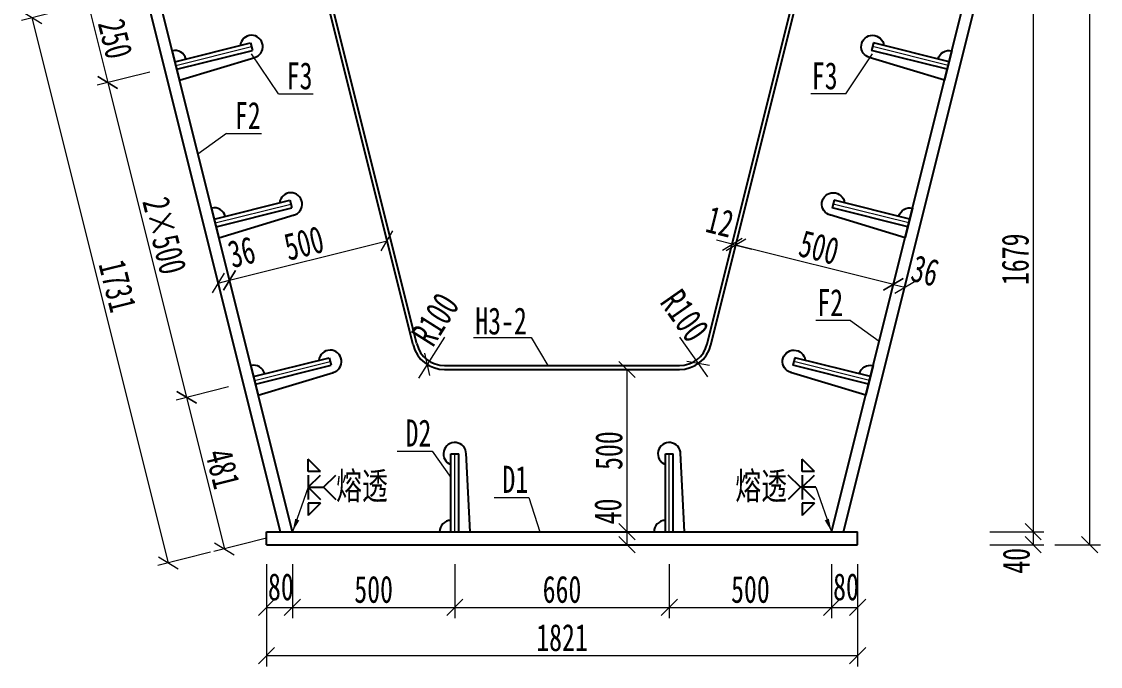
# Model space of a CAD drawing. Header units: millimetres. Extents: x -411717 to -116098, y 0 to 693159.
# Drawn here: x -174324 to -171001, y 361710 to 363696 of the extents above; entities that cross this region are included whole.
import ezdxf

# ---------------------------------------------------------------- set-up
doc = ezdxf.new("R2010")
doc.units = ezdxf.units.MM
doc.header["$LTSCALE"] = 2
doc.header["$PDMODE"] = 3
doc.header["$PDSIZE"] = -10
doc.layers.get('Defpoints').update_dxf_attribs({"color": 8, "lineweight": 9})
for name, color, linetype, lineweight in [('标注', 4, 'Continuous', 13), ('横隔板', 6, 'Continuous', 25), ('细实线', 4, 'Continuous', 15), ('钢板粗线', 1, 'Continuous', 25)]:
    doc.layers.add(name, color=color, linetype=linetype, lineweight=lineweight)
doc.layers.add('焊缝', color=7, linetype='Continuous')
doc.styles.add('111', font='仿宋_GB2312.ttf', dxfattribs={"width": 0.7})
doc.styles.get("Standard").update_dxf_attribs({"font": '仿宋_GB2312.ttf'})
doc.dimstyles.new('200', dxfattribs={"dimscale": 0, "dimtxt": 2.5, "dimasz": 1.5, "dimexe": 1, "dimexo": 1, "dimgap": 0.4, "dimtad": 1, "dimdec": 0, "dimdsep": 46, "dimtxsty": '111', "dimblk": 'OBLIQUE', "dimcen": 0, "dimclrd": 256, "dimclre": 256, "dimclrt": 256, "dimadec": 1, "dimazin": 2, "dimtfac": 1, "dimtdec": 0, "dimtmove": 2, "dimatfit": 3, "dimfxl": 4, "dimfxlon": 1, "dimtolj": 1, "dimlwd": -1, "dimlwe": -1, "dimarcsym": 0})

# ---------------------------------------------------------------- blocks, each defined once
blk = doc.blocks.new('_Oblique')
at = {"color": 0, "linetype": 'ByBlock', "lineweight": -2}
blk.add_line((-0.5, -0.5), (0.5, 0.5), dxfattribs=at)
blk = doc.blocks.new('*D87')
at = {"layer": 'Defpoints', "color": 0, "transparency": 16777216}
for p in [(-173198.1, 363020.8), (-173198.1, 363020.6), (-173683.2, 362899.4)]:
    blk.add_point(p, dxfattribs=at)
at = {"layer": '细实线', "transparency": 16777216}
for p, q in [((-173198.1, 363020.8), (-173206.2, 363053.1)), ((-173683.2, 362899.5), (-173198.1, 363020.8)), ((-173683.2, 362899.5), (-173691.3, 362931.9))]:
    blk.add_line(p, q, dxfattribs=at)
at = {"layer": '细实线', "transparency": 16777216, "xscale": 49.99999999999995, "yscale": 49.99999999999995, "zscale": 49.99999999999995}
for p, rotation in [((-173198.1, 363020.8), 14.03624346792487), ((-173683.2, 362899.5), 194.0362434679249)]:
    blk.add_blockref('_Oblique', p, dxfattribs=dict(at, rotation=rotation))
at = {"layer": '细实线', "transparency": 16777216, "insert": (-173454, 363013.5), "char_height": 83.33, "attachment_point": 5, "rotation": 14.0362, "style": '111'}
blk.add_mtext('\\A1;500', dxfattribs=at)
blk = doc.blocks.new('*D88')
at = {"layer": 'Defpoints', "color": 0, "transparency": 16777216}
for p in [(-172123.5, 363007.8), (-172123.5, 363007.8), (-171638.4, 362886.5)]:
    blk.add_point(p, dxfattribs=at)
at = {"layer": '细实线', "transparency": 16777216}
for p, q in [((-172123.5, 363007.8), (-172131.6, 362975.4)), ((-171638.4, 362886.5), (-172123.5, 363007.8)), ((-171638.4, 362886.5), (-171646.5, 362854.2))]:
    blk.add_line(p, q, dxfattribs=at)
at = {"layer": '细实线', "transparency": 16777216, "xscale": 49.99999999999995, "yscale": 49.99999999999995, "zscale": 49.99999999999995}
for p, rotation in [((-172123.5, 363007.8), 165.9637565320767), ((-171638.4, 362886.5), 345.9637565320767)]:
    blk.add_blockref('_Oblique', p, dxfattribs=dict(at, rotation=rotation))
at = {"layer": '细实线', "transparency": 16777216, "insert": (-171867.6, 363000.5), "char_height": 83.33, "attachment_point": 5, "rotation": 345.9638, "style": '111'}
blk.add_mtext('\\A1;500', dxfattribs=at)
blk = doc.blocks.new('24-240加劲 有过焊孔')
at = {"layer": 'Defpoints'}
blk.add_line((0, 0), (0, 240), dxfattribs=at)
at = {"layer": '钢板粗线'}
for p, q in [((-12, 0), (-12, 240)), ((-12, 240), (12, 240)), ((12, 0), (12, 240)), ((47, 0), (35, 241.7)), ((-47, 0), (47, 0))]:
    blk.add_line(p, q, dxfattribs=at)
for centre, start, end in [((0, 240), 0, 249.949), ((-12, 0), 90, 180)]:
    blk.add_arc(centre, 35, start, end, dxfattribs=at)
blk = doc.blocks.new('*D91')
at = {"layer": 'Defpoints', "color": 0, "transparency": 16777216}
for p in [(-172502.2, 362624.5), (-172503.4, 362124.5), (-172459.4, 362124.5)]:
    blk.add_point(p, dxfattribs=at)
at = {"layer": '标注', "transparency": 16777216}
for p, q in [((-172468.9, 362624.5), (-172426.1, 362624.5)), ((-172459.4, 362624.5), (-172459.4, 362124.5)), ((-172470, 362124.5), (-172426.1, 362124.5))]:
    blk.add_line(p, q, dxfattribs=at)
at = {"layer": '标注', "transparency": 16777216, "xscale": 49.99999999999991, "yscale": 49.99999999999991, "zscale": 49.99999999999991}
for p, rotation in [((-172459.4, 362624.5), 90), ((-172459.4, 362124.5), 270)]:
    blk.add_blockref('_Oblique', p, dxfattribs=dict(at, rotation=rotation))
at = {"layer": '标注', "transparency": 16777216, "insert": (-172514.4, 362374.5), "char_height": 83.33, "attachment_point": 5, "rotation": 90, "style": '111'}
blk.add_mtext('\\A1;500', dxfattribs=at)
blk = doc.blocks.new('*D92')
at = {"layer": 'Defpoints', "color": 0, "transparency": 16777216}
for p in [(-172531.2, 362124.5), (-172531.2, 362084.5), (-172459.4, 362084.5)]:
    blk.add_point(p, dxfattribs=at)
at = {"layer": '标注', "transparency": 16777216}
for p, q in [((-172497.9, 362124.5), (-172426.1, 362124.5)), ((-172459.4, 362124.5), (-172459.4, 362084.5)), ((-172497.9, 362084.5), (-172426.1, 362084.5))]:
    blk.add_line(p, q, dxfattribs=at)
at = {"layer": '标注', "transparency": 16777216, "xscale": 49.99999999999991, "yscale": 49.99999999999991, "zscale": 49.99999999999991}
for p, rotation in [((-172459.4, 362124.5), 90), ((-172459.4, 362084.5), 270)]:
    blk.add_blockref('_Oblique', p, dxfattribs=dict(at, rotation=rotation))
at = {"layer": '标注', "transparency": 16777216, "insert": (-172517.7, 362187.2), "char_height": 83.33, "attachment_point": 5, "rotation": 90, "style": '111'}
blk.add_mtext('\\A1;40', dxfattribs=at)
blk = doc.blocks.new('*D95')
at = {"layer": 'Defpoints', "color": 0, "transparency": 16777216}
for p in [(-172120, 363071), (-172108.4, 363068.1), (-172123.5, 363007.8)]:
    blk.add_point(p, dxfattribs=at)
at = {"layer": '标注', "transparency": 16777216}
for p, q in [((-172128.1, 363038.7), (-172143.2, 362978.3)), ((-172116.5, 363035.8), (-172131.6, 362975.4)), ((-172135.1, 363010.7), (-172183.6, 363022.8)), ((-172135.1, 363010.7), (-172123.5, 363007.8)), ((-172123.5, 363007.8), (-172075, 362995.6))]:
    blk.add_line(p, q, dxfattribs=at)
at = {"layer": '标注', "transparency": 16777216, "xscale": 49.99999999999991, "yscale": 49.99999999999991, "zscale": 49.99999999999991}
for p, rotation in [((-172135.1, 363010.7), 345.9637565318713), ((-172123.5, 363007.8), 165.9637565318713)]:
    blk.add_blockref('_Oblique', p, dxfattribs=dict(at, rotation=rotation))
at = {"layer": '标注', "transparency": 16777216, "insert": (-172172.7, 363080.1), "char_height": 83.33, "attachment_point": 5, "rotation": 345.9638, "style": '111'}
blk.add_mtext('\\A1;12', dxfattribs=at)
blk = doc.blocks.new('*D96')
at = {"layer": 'Defpoints', "color": 0, "transparency": 16777216}
for p in [(-171599.3, 363042.9), (-171564.4, 363034.2), (-171603.5, 362877.8)]:
    blk.add_point(p, dxfattribs=at)
at = {"layer": '标注', "transparency": 16777216}
for p, q in [((-171607.4, 363010.6), (-171646.5, 362854.2)), ((-171572.5, 363001.9), (-171611.6, 362845.4)), ((-171638.4, 362886.5), (-171603.5, 362877.8))]:
    blk.add_line(p, q, dxfattribs=at)
at = {"layer": '标注', "transparency": 16777216, "xscale": 49.99999999999991, "yscale": 49.99999999999991, "zscale": 49.99999999999991}
for p, rotation in [((-171638.4, 362886.5), 165.9637565320735), ((-171603.5, 362877.8), 345.9637565320735)]:
    blk.add_blockref('_Oblique', p, dxfattribs=dict(at, rotation=rotation))
at = {"layer": '标注', "transparency": 16777216, "insert": (-171540.8, 362928.6), "char_height": 83.33, "attachment_point": 5, "rotation": 345.9638, "style": '111'}
blk.add_mtext('\\A1;36', dxfattribs=at)
blk = doc.blocks.new('*D97')
at = {"layer": 'Defpoints', "color": 0, "transparency": 16777216}
for p in [(-173707.3, 362996.1), (-173742.3, 362987.4), (-173683.2, 362899.5)]:
    blk.add_point(p, dxfattribs=at)
at = {"layer": '标注', "transparency": 16777216}
for p, q in [((-173699.3, 362963.8), (-173675.1, 362867.2)), ((-173734.2, 362955.1), (-173710, 362858.5)), ((-173718.1, 362890.8), (-173683.2, 362899.5))]:
    blk.add_line(p, q, dxfattribs=at)
at = {"layer": '标注', "transparency": 16777216, "xscale": 49.99999999999991, "yscale": 49.99999999999991, "zscale": 49.99999999999991}
for p, rotation in [((-173683.2, 362899.5), 14.03624346793772), ((-173718.1, 362890.8), 194.0362434679377)]:
    blk.add_blockref('_Oblique', p, dxfattribs=dict(at, rotation=rotation))
at = {"layer": '标注', "transparency": 16777216, "insert": (-173645.8, 362985.9), "char_height": 83.33, "attachment_point": 5, "rotation": 14.0362, "style": '111'}
blk.add_mtext('\\A1;36', dxfattribs=at)
blk = doc.blocks.new('*D152')
at = {"layer": 'Defpoints', "color": 0, "transparency": 16777216}
for p in [(-171624.2, 363803.5), (-172043.9, 362124.5), (-171208.1, 362124.5)]:
    blk.add_point(p, dxfattribs=at)
at = {"layer": '标注', "transparency": 16777216}
for p, q in [((-171341.4, 363803.5), (-171174.8, 363803.5)), ((-171208.1, 363803.5), (-171208.1, 362124.5)), ((-171341.4, 362124.5), (-171174.8, 362124.5))]:
    blk.add_line(p, q, dxfattribs=at)
at = {"layer": '标注', "transparency": 16777216, "xscale": 49.99999999999991, "yscale": 49.99999999999991, "zscale": 49.99999999999991}
for p, rotation in [((-171208.1, 363803.5), 90), ((-171208.1, 362124.5), 270)]:
    blk.add_blockref('_Oblique', p, dxfattribs=dict(at, rotation=rotation))
at = {"layer": '标注', "transparency": 16777216, "insert": (-171263.1, 362964), "char_height": 83.33, "attachment_point": 5, "rotation": 90, "style": '111'}
blk.add_mtext('\\A1;1679', dxfattribs=at)
blk = doc.blocks.new('*D153')
at = {"layer": 'Defpoints', "color": 0, "transparency": 16777216}
for p in [(-171984, 362124.5), (-171984, 362084.5), (-171208.1, 362084.5)]:
    blk.add_point(p, dxfattribs=at)
at = {"layer": '标注', "transparency": 16777216}
for p, q in [((-171341.4, 362124.5), (-171174.8, 362124.5)), ((-171208.1, 362124.5), (-171208.1, 362084.5)), ((-171341.4, 362084.5), (-171174.8, 362084.5))]:
    blk.add_line(p, q, dxfattribs=at)
at = {"layer": '标注', "transparency": 16777216, "xscale": 49.99999999999991, "yscale": 49.99999999999991, "zscale": 49.99999999999991}
for p, rotation in [((-171208.1, 362124.5), 90), ((-171208.1, 362084.5), 270)]:
    blk.add_blockref('_Oblique', p, dxfattribs=dict(at, rotation=rotation))
at = {"layer": '标注', "transparency": 16777216, "insert": (-171259.9, 362035), "char_height": 83.33, "attachment_point": 5, "rotation": 90, "style": '111'}
blk.add_mtext('\\A1;40', dxfattribs=at)
blk = doc.blocks.new('*D155')
at = {"layer": 'Defpoints', "color": 0, "transparency": 16777216}
for p in [(-173569.4, 362124.5), (-173489.4, 362124.5), (-173489.4, 361891.6)]:
    blk.add_point(p, dxfattribs=at)
at = {"layer": '标注', "transparency": 16777216}
for p, q in [((-173569.4, 362024.9), (-173569.4, 361858.3)), ((-173489.4, 362024.9), (-173489.4, 361858.3)), ((-173569.4, 361891.6), (-173489.4, 361891.6))]:
    blk.add_line(p, q, dxfattribs=at)
at = {"layer": '标注', "transparency": 16777216, "xscale": 49.99999999999991, "yscale": 49.99999999999991, "zscale": 49.99999999999991, "rotation": 180}
blk.add_blockref('_Oblique', (-173569.4, 361891.6), dxfattribs=at)
at = {"layer": '标注', "transparency": 16777216, "xscale": 49.99999999999991, "yscale": 49.99999999999991, "zscale": 49.99999999999991}
blk.add_blockref('_Oblique', (-173489.4, 361891.6), dxfattribs=at)
at = {"layer": '标注', "transparency": 16777216, "insert": (-173525.1, 361954.4), "char_height": 83.33, "attachment_point": 5, "style": '111'}
blk.add_mtext('\\A1;80', dxfattribs=at)
blk = doc.blocks.new('*D156')
at = {"layer": 'Defpoints', "color": 0, "transparency": 16777216}
for p in [(-173489.4, 362124.5), (-172989.4, 362124.5), (-172989.4, 361891.6)]:
    blk.add_point(p, dxfattribs=at)
at = {"layer": '标注', "transparency": 16777216}
for p, q in [((-173489.4, 362024.9), (-173489.4, 361858.3)), ((-172989.4, 362024.9), (-172989.4, 361858.3)), ((-173489.4, 361891.6), (-172989.4, 361891.6))]:
    blk.add_line(p, q, dxfattribs=at)
at = {"layer": '标注', "transparency": 16777216, "xscale": 49.99999999999991, "yscale": 49.99999999999991, "zscale": 49.99999999999991, "rotation": 180}
blk.add_blockref('_Oblique', (-173489.4, 361891.6), dxfattribs=at)
at = {"layer": '标注', "transparency": 16777216, "xscale": 49.99999999999991, "yscale": 49.99999999999991, "zscale": 49.99999999999991}
blk.add_blockref('_Oblique', (-172989.4, 361891.6), dxfattribs=at)
at = {"layer": '标注', "transparency": 16777216, "insert": (-173239.4, 361946.6), "char_height": 83.33, "attachment_point": 5, "style": '111'}
blk.add_mtext('\\A1;500', dxfattribs=at)
blk = doc.blocks.new('*D157')
at = {"layer": 'Defpoints', "color": 0, "transparency": 16777216}
for p in [(-172328.9, 362124.5), (-171828.9, 362124.5), (-171828.9, 361891.6)]:
    blk.add_point(p, dxfattribs=at)
at = {"layer": '标注', "transparency": 16777216}
for p, q in [((-172328.9, 362024.9), (-172328.9, 361858.3)), ((-171828.9, 362024.9), (-171828.9, 361858.3)), ((-172328.9, 361891.6), (-171828.9, 361891.6))]:
    blk.add_line(p, q, dxfattribs=at)
at = {"layer": '标注', "transparency": 16777216, "xscale": 49.99999999999991, "yscale": 49.99999999999991, "zscale": 49.99999999999991, "rotation": 180}
blk.add_blockref('_Oblique', (-172328.9, 361891.6), dxfattribs=at)
at = {"layer": '标注', "transparency": 16777216, "xscale": 49.99999999999991, "yscale": 49.99999999999991, "zscale": 49.99999999999991}
blk.add_blockref('_Oblique', (-171828.9, 361891.6), dxfattribs=at)
at = {"layer": '标注', "transparency": 16777216, "insert": (-172078.9, 361946.6), "char_height": 83.33, "attachment_point": 5, "style": '111'}
blk.add_mtext('\\A1;500', dxfattribs=at)
blk = doc.blocks.new('*D158')
at = {"layer": 'Defpoints', "color": 0, "transparency": 16777216}
for p in [(-171828.9, 362124.5), (-171748.9, 362124.5), (-171748.9, 361891.6)]:
    blk.add_point(p, dxfattribs=at)
at = {"layer": '标注', "transparency": 16777216}
for p, q in [((-171828.9, 362024.9), (-171828.9, 361858.3)), ((-171748.9, 362024.9), (-171748.9, 361858.3)), ((-171828.9, 361891.6), (-171748.9, 361891.6))]:
    blk.add_line(p, q, dxfattribs=at)
at = {"layer": '标注', "transparency": 16777216, "xscale": 49.99999999999991, "yscale": 49.99999999999991, "zscale": 49.99999999999991, "rotation": 180}
blk.add_blockref('_Oblique', (-171828.9, 361891.6), dxfattribs=at)
at = {"layer": '标注', "transparency": 16777216, "xscale": 49.99999999999991, "yscale": 49.99999999999991, "zscale": 49.99999999999991}
blk.add_blockref('_Oblique', (-171748.9, 361891.6), dxfattribs=at)
at = {"layer": '标注', "transparency": 16777216, "insert": (-171784.6, 361954.4), "char_height": 83.33, "attachment_point": 5, "style": '111'}
blk.add_mtext('\\A1;80', dxfattribs=at)
blk = doc.blocks.new('*D159')
at = {"layer": 'Defpoints', "color": 0, "transparency": 16777216}
for p in [(-173569.4, 362084.5), (-171748.9, 362084.5), (-171748.9, 361742.9)]:
    blk.add_point(p, dxfattribs=at)
at = {"layer": '标注', "transparency": 16777216}
for p, q in [((-173569.4, 361876.3), (-173569.4, 361709.6)), ((-171748.9, 361876.3), (-171748.9, 361709.6)), ((-173569.4, 361742.9), (-171748.9, 361742.9))]:
    blk.add_line(p, q, dxfattribs=at)
at = {"layer": '标注', "transparency": 16777216, "xscale": 49.99999999999991, "yscale": 49.99999999999991, "zscale": 49.99999999999991, "rotation": 180}
blk.add_blockref('_Oblique', (-173569.4, 361742.9), dxfattribs=at)
at = {"layer": '标注', "transparency": 16777216, "xscale": 49.99999999999991, "yscale": 49.99999999999991, "zscale": 49.99999999999991}
blk.add_blockref('_Oblique', (-171748.9, 361742.9), dxfattribs=at)
at = {"layer": '标注', "transparency": 16777216, "insert": (-172659.2, 361797.9), "char_height": 83.33, "attachment_point": 5, "style": '111'}
blk.add_mtext('\\A1;1821', dxfattribs=at)
blk = doc.blocks.new('*D490')
at = {"layer": 'Defpoints', "color": 0, "transparency": 16777216}
for p in [(-173909.2, 363803.5), (-173848.5, 363560.9), (-174058.2, 363508.5)]:
    blk.add_point(p, dxfattribs=at)
at = {"layer": '标注', "transparency": 16777216}
for p, q in [((-173989.4, 363783.4), (-174151.1, 363743)), ((-174118.8, 363751.1), (-174058.2, 363508.5)), ((-173928.8, 363540.9), (-174090.5, 363500.4))]:
    blk.add_line(p, q, dxfattribs=at)
at = {"layer": '标注', "transparency": 16777216, "xscale": 49.99999999999987, "yscale": 49.99999999999987, "zscale": 49.99999999999987}
for p, rotation in [((-174118.8, 363751.1), 104.0362434679232), ((-174058.2, 363508.5), 284.0362434679232)]:
    blk.add_blockref('_Oblique', p, dxfattribs=dict(at, rotation=rotation))
at = {"layer": '标注', "transparency": 16777216, "insert": (-174035.1, 363643.1), "char_height": 83.33, "attachment_point": 5, "rotation": 284.0362, "style": '111'}
blk.add_mtext('\\A1;250', dxfattribs=at)
blk = doc.blocks.new('*D491')
at = {"layer": 'Defpoints', "color": 0, "transparency": 16777216}
for p in [(-173848.5, 363560.9), (-173606, 362590.8), (-173815.6, 362538.4)]:
    blk.add_point(p, dxfattribs=at)
at = {"layer": '标注', "transparency": 16777216}
for p, q in [((-173928.8, 363540.9), (-174090.5, 363500.4)), ((-174058.2, 363508.5), (-173815.6, 362538.4)), ((-173686.3, 362570.7), (-173848, 362530.3))]:
    blk.add_line(p, q, dxfattribs=at)
at = {"layer": '标注', "transparency": 16777216, "xscale": 49.99999999999987, "yscale": 49.99999999999987, "zscale": 49.99999999999987}
for p, rotation in [((-174058.2, 363508.5), 104.0362434676959), ((-173815.6, 362538.4), 284.036243467696)]:
    blk.add_blockref('_Oblique', p, dxfattribs=dict(at, rotation=rotation))
at = {"layer": '标注', "transparency": 16777216, "insert": (-173883.5, 363036.8), "char_height": 83.33, "attachment_point": 5, "rotation": 284.0362, "style": '111'}
blk.add_mtext('\\A1;2×500', dxfattribs=at)
blk = doc.blocks.new('*D502')
at = {"layer": 'Defpoints', "color": 0, "transparency": 16777216}
for p in [(-173606, 362590.8), (-173489.4, 362124.5), (-173699, 362072.1)]:
    blk.add_point(p, dxfattribs=at)
at = {"layer": '标注', "transparency": 16777216}
for p, q in [((-173686.3, 362570.7), (-173848, 362530.3)), ((-173815.6, 362538.4), (-173699, 362072.1)), ((-173569.7, 362104.4), (-173731.4, 362064))]:
    blk.add_line(p, q, dxfattribs=at)
at = {"layer": '标注', "transparency": 16777216, "xscale": 49.99999999999991, "yscale": 49.99999999999991, "zscale": 49.99999999999991}
for p, rotation in [((-173815.6, 362538.4), 104.036243476889), ((-173699, 362072.1), 284.036243476889)]:
    blk.add_blockref('_Oblique', p, dxfattribs=dict(at, rotation=rotation))
at = {"layer": '标注', "transparency": 16777216, "insert": (-173704, 362318.6), "char_height": 83.33, "attachment_point": 5, "rotation": 284.0362, "style": '111'}
blk.add_mtext('\\A1;481', dxfattribs=at)
blk = doc.blocks.new('*D503')
at = {"layer": 'Defpoints', "color": 0, "transparency": 16777216}
for p in [(-173909.2, 363803.5), (-174291.3, 363707.9), (-173489.4, 362124.5)]:
    blk.add_point(p, dxfattribs=at)
at = {"layer": '标注', "transparency": 16777216}
for p, q in [((-174161.9, 363740.3), (-174323.6, 363699.8)), ((-173871.5, 362028.9), (-174291.3, 363707.9)), ((-173742.2, 362061.3), (-173903.9, 362020.8))]:
    blk.add_line(p, q, dxfattribs=at)
at = {"layer": '标注', "transparency": 16777216, "xscale": 49.99999999999991, "yscale": 49.99999999999991, "zscale": 49.99999999999991}
for p, rotation in [((-174291.3, 363707.9), 104.0362434679265), ((-173871.5, 362028.9), 284.0362434679265)]:
    blk.add_blockref('_Oblique', p, dxfattribs=dict(at, rotation=rotation))
at = {"layer": '标注', "transparency": 16777216, "insert": (-174028.1, 362881.8), "char_height": 83.33, "attachment_point": 5, "rotation": 284.0362, "style": '111'}
blk.add_mtext('\\A1;1731', dxfattribs=at)
blk = doc.blocks.new('*D541')
at = {"layer": 'Defpoints', "color": 0, "transparency": 16777216}
for p in [(-172989.4, 362124.5), (-172328.9, 362124.5), (-172328.9, 361891.6)]:
    blk.add_point(p, dxfattribs=at)
at = {"layer": '标注', "transparency": 16777216}
for p, q in [((-172989.4, 362024.9), (-172989.4, 361858.3)), ((-172328.9, 362024.9), (-172328.9, 361858.3)), ((-172989.4, 361891.6), (-172328.9, 361891.6))]:
    blk.add_line(p, q, dxfattribs=at)
at = {"layer": '标注', "transparency": 16777216, "xscale": 49.99999999999991, "yscale": 49.99999999999991, "zscale": 49.99999999999991, "rotation": 180}
blk.add_blockref('_Oblique', (-172989.4, 361891.6), dxfattribs=at)
at = {"layer": '标注', "transparency": 16777216, "xscale": 49.99999999999991, "yscale": 49.99999999999991, "zscale": 49.99999999999991}
blk.add_blockref('_Oblique', (-172328.9, 361891.6), dxfattribs=at)
at = {"layer": '标注', "transparency": 16777216, "insert": (-172659.2, 361946.6), "char_height": 83.33, "attachment_point": 5, "style": '111'}
blk.add_mtext('\\A1;660', dxfattribs=at)
blk = doc.blocks.new('*D827')
at = {"layer": 'Defpoints', "color": 0, "transparency": 16777216}
for p in [(-173021, 362724.5), (-173074.3, 362639.9)]:
    blk.add_point(p, dxfattribs=at)
at = {"layer": '标注', "transparency": 16777216}
for p, q in [((-173021, 362724.5), (-173074.3, 362639.9)), ((-173074.3, 362639.9), (-173101, 362597.6))]:
    blk.add_line(p, q, dxfattribs=at)
at = {"layer": '标注', "transparency": 16777216, "xscale": 50.00000000000007, "yscale": 50.00000000000007, "zscale": 50.00000000000007, "rotation": 57.77101678013765}
blk.add_blockref('_Oblique', (-173074.3, 362639.9), dxfattribs=at)
at = {"layer": '标注', "transparency": 16777216, "insert": (-173049.5, 362779), "char_height": 83.33, "attachment_point": 5, "rotation": 57.771, "style": '111'}
blk.add_mtext('\\A1;R100', dxfattribs=at)
blk = doc.blocks.new('*D828')
at = {"layer": 'Defpoints', "color": 0, "transparency": 16777216}
for p in [(-172297.4, 362724.5), (-172240, 362642.6)]:
    blk.add_point(p, dxfattribs=at)
at = {"layer": '标注', "transparency": 16777216}
for p, q in [((-172297.4, 362724.5), (-172240, 362642.6)), ((-172240, 362642.6), (-172211.3, 362601.6))]:
    blk.add_line(p, q, dxfattribs=at)
at = {"layer": '标注', "transparency": 16777216, "xscale": 50.00000000000007, "yscale": 50.00000000000007, "zscale": 50.00000000000007, "rotation": 125.0356649077147}
blk.add_blockref('_Oblique', (-172240, 362642.6), dxfattribs=at)
at = {"layer": '标注', "transparency": 16777216, "insert": (-172281.2, 362790), "char_height": 83.33, "attachment_point": 5, "rotation": 305.0357, "style": '111'}
blk.add_mtext('\\A1;R100', dxfattribs=at)
blk = doc.blocks.new('*D852')
at = {"layer": 'Defpoints', "color": 0, "transparency": 16777216}
for p in [(-171341.4, 365522.5), (-171174.8, 362084.5), (-171034.4, 362084.5)]:
    blk.add_point(p, dxfattribs=at)
at = {"layer": '标注', "transparency": 16777216}
for p, q in [((-171167.7, 365522.5), (-171001, 365522.5)), ((-171034.4, 365522.5), (-171034.4, 362084.5)), ((-171141.4, 362084.5), (-171001, 362084.5))]:
    blk.add_line(p, q, dxfattribs=at)
at = {"layer": '标注', "transparency": 16777216, "xscale": 50.00000000000007, "yscale": 50.00000000000007, "zscale": 50.00000000000007}
for p, rotation in [((-171034.4, 365522.5), 90), ((-171034.4, 362084.5), 270)]:
    blk.add_blockref('_Oblique', p, dxfattribs=dict(at, rotation=rotation))
at = {"layer": '标注', "transparency": 16777216, "insert": (-171089.4, 363803.5), "char_height": 83.33, "attachment_point": 5, "rotation": 90, "style": '111'}
blk.add_mtext('\\A1;3438', dxfattribs=at)

msp = doc.modelspace()

# ---------------------------------------------------------------- linework, layer by layer
at = {"layer": '横隔板', "color": 2, "ltscale": 550}
for p, q in [((-173526.5, 362124.5), (-173946.3, 363803.5)), ((-173489.4, 362124.5), (-173909.2, 363803.5)), ((-171828.9, 362124.5), (-171409.2, 363803.5)), ((-171791.8, 362124.5), (-171372.1, 363803.5)), ((-173118, 362700.2), (-173381.7, 363754.9)), ((-173106.3, 362703.1), (-173370, 363757.9)), ((-172212, 362703.1), (-171948.3, 363757.9)), ((-172200.4, 362700.2), (-171936.7, 363754.9)), ((-173021, 362636.5), (-172297.4, 362636.5)), ((-173021, 362624.5), (-172297.4, 362624.5)), ((-173569.4, 362124.5), (-171748.9, 362124.5)), ((-173569.4, 362084.5), (-173569.4, 362124.5)), ((-171748.9, 362084.5), (-171748.9, 362124.5)), ((-173569.4, 362084.5), (-171748.9, 362084.5))]:
    msp.add_line(p, q, dxfattribs=at)
for centre, radius, start, end in [((-173021, 362724.5), 100, 194.0362, 270), ((-173021, 362724.5), 88, 194.0362, 270), ((-172297.4, 362724.5), 88, 270, 345.9638), ((-172297.4, 362724.5), 100, 270, 345.9638)]:
    msp.add_arc(centre, radius, start, end, dxfattribs=at)
at = {"layer": '焊缝', "color": 4}
for p, q in [((-173402.7, 362310.1), (-173440.5, 362347.9)), ((-173440.5, 362310.1), (-173440.5, 362347.9)), ((-171919.7, 362310.1), (-171919.7, 362347.9)), ((-171881.9, 362310.1), (-171919.7, 362347.9)), ((-173402.7, 362310.1), (-173440.5, 362310.1)), ((-173440.5, 362261.5), (-173402.7, 362299.3)), ((-173440.5, 362299.3), (-173440.5, 362223.7)), ((-173393.6, 362261.5), (-173355.8, 362299.3)), ((-171924.7, 362261.5), (-171962.5, 362299.3)), ((-171881.9, 362310.1), (-171919.7, 362310.1)), ((-171919.7, 362261.5), (-171881.9, 362299.3)), ((-171919.7, 362299.3), (-171919.7, 362223.7)), ((-173440.5, 362261.5), (-173393.6, 362261.5)), ((-173440.5, 362261.5), (-173402.7, 362223.7)), ((-173393.6, 362261.5), (-173355.8, 362223.7)), ((-171924.7, 362261.5), (-171962.5, 362223.7)), ((-171877.9, 362261.5), (-171924.7, 362261.5)), ((-171919.7, 362261.5), (-171881.9, 362223.7)), ((-173402.7, 362212.9), (-173440.5, 362212.9)), ((-173440.5, 362212.9), (-173440.5, 362175.1)), ((-173402.7, 362212.9), (-173440.5, 362175.1)), ((-171881.9, 362212.9), (-171919.7, 362212.9)), ((-171919.7, 362212.9), (-171919.7, 362175.1)), ((-171881.9, 362212.9), (-171919.7, 362175.1))]:
    msp.add_line(p, q, dxfattribs=at)
for points in [[(-173468.2, 362159.6), (-173480.8, 362164.6), (-173489.4, 362124.5)], [(-171850.1, 362159.6), (-171837.5, 362164.6), (-171828.9, 362124.5)]]:
    msp.add_solid(points, dxfattribs=at)
at = {"layer": '细实线'}
for p, q in [((-173532.7, 363473.6), (-173615, 363596.9)), ((-171785.6, 363473.6), (-171703.4, 363596.9)), ((-173532.7, 363473.6), (-173425.4, 363473.6)), ((-171785.6, 363473.6), (-171892.9, 363473.6)), ((-173692.1, 363351.4), (-173780.3, 363287.9)), ((-173692.1, 363351.4), (-173584.8, 363351.4)), ((-171770.4, 362774.9), (-171877.7, 362774.9)), ((-171770.4, 362774.9), (-171682.2, 362711.4)), ((-172932.1, 362723.1), (-172754.5, 362723.1)), ((-172754.5, 362723.1), (-172702.6, 362636.5)), ((-173166.6, 362373), (-173059.3, 362373)), ((-173059.3, 362373), (-173001.4, 362291.8)), ((-173440.5, 362261.5), (-173489.4, 362124.5)), ((-172868.4, 362230.3), (-172761.1, 362230.3)), ((-172761.1, 362230.3), (-172727.5, 362124.5)), ((-171877.9, 362261.5), (-171828.9, 362124.5))]:
    msp.add_line(p, q, dxfattribs=at)

# ---------------------------------------------------------------- block references
at = {"layer": '标注', "rotation": 284.0362434679557}
for p in [(-173848.5, 363560.9), (-173727.3, 363075.8), (-173606, 362590.8)]:
    msp.add_blockref('24-240加劲 有过焊孔', p, dxfattribs=at)
at = {"layer": '标注', "xscale": -1, "rotation": 75.96375653204433}
for p in [(-171469.8, 363560.9), (-171591.1, 363075.8), (-171712.3, 362590.8)]:
    msp.add_blockref('24-240加劲 有过焊孔', p, dxfattribs=at)
at = {"layer": '标注'}
for p in [(-172989.4, 362124.5), (-172328.9, 362124.5)]:
    msp.add_blockref('24-240加劲 有过焊孔', p, dxfattribs=at)

# ---------------------------------------------------------------- texts
at = {"layer": '细实线', "width": 0.7}
for s, p in [('F3', (-173507.1, 363487.7)), ('F3', (-171889.8, 363487.7)), ('F2', (-173666.5, 363365.5)), ('F2', (-171872.9, 362789)), ('H3-2', (-172926.3, 362732.4)), ('D2', (-173141, 362387.1)), ('熔透', (-173354.9, 362224.4)), ('D1', (-172842.8, 362244.4)), ('熔透', (-172125.5, 362224.4))]:
    msp.add_text(s, height=83.33, dxfattribs=at).set_placement(p)

# ---------------------------------------------------------------- dimensions: what is measured, and where the dimension line sits
at = {"layer": '标注'}
for base, p1, p2, override, picture, middle in [((-171034.4, 362084.5), (-171341.4, 365522.5), (-171174.8, 362084.5), {"dimscale": 33.333333, "dimadec": 3, "dimarcsym": 1}, '*D852', (-171089.4, 363803.5)), ((-171208.1, 362124.5), (-171624.2, 363803.5), (-172043.9, 362124.5), {"dimscale": 33.333333, "dimarcsym": 1}, '*D152', (-171263.1, 362964)), ((-172459.4, 362124.5), (-172502.2, 362624.5), (-172503.4, 362124.5), {"dimscale": 33.333333, "dimarcsym": 1}, '*D91', (-172514.4, 362374.5))]:
    dim = msp.add_linear_dim(base=base, p1=p1, p2=p2, angle=90, dimstyle='200', override=override, dxfattribs=at)
    dim.commit()
    dim.dimension.update_dxf_attribs({"geometry": picture, "text_midpoint": middle})
for p1, p2, distance, override, picture, middle in [((-173489.4, 362124.5), (-173909.2, 363803.5), 393.9, {"dimscale": 33.333333, "dimadec": 3, "dimarcsym": 1}, '*D503', (-174028.1, 362881.8)), ((-173909.2, 363803.5), (-173848.5, 363560.9), -216.1, {"dimscale": 33.333333, "dimadec": 3, "dimarcsym": 1}, '*D490', (-174035.1, 363643.1)), ((-173606, 362590.8), (-173489.4, 362124.5), -216.1, {"dimscale": 33.333333, "dimadec": 3, "dimarcsym": 1}, '*D502', (-173704, 362318.6)), ((-173489.4, 362124.5), (-172989.4, 362124.5), -232.9, {"dimscale": 33.333333, "dimarcsym": 1}, '*D156', (-173239.4, 361946.6)), ((-172328.9, 362124.5), (-171828.9, 362124.5), -232.9, {"dimscale": 33.333333, "dimarcsym": 1}, '*D157', (-172078.9, 361946.6))]:
    dim = msp.add_aligned_dim(p1=p1, p2=p2, distance=distance, dimstyle='200', override=override, dxfattribs=at)
    dim.commit()
    dim.dimension.update_dxf_attribs({"geometry": picture, "text_midpoint": middle})
dim = msp.add_aligned_dim(p1=(-173848.5, 363560.9), p2=(-173606, 362590.8), distance=-216.1, text='2×500', dimstyle='200', override={"dimscale": 33.333333, "dimadec": 3, "dimarcsym": 1}, dxfattribs=at)
dim.commit()
dim.dimension.update_dxf_attribs({"geometry": '*D491', "text_midpoint": (-173883.5, 363036.8)})
for base, p1, p2, angle, picture, middle, dimtype in [((-172123.5, 363007.8), (-172120, 363071), (-172108.4, 363068.1), 345.9638, '*D95', (-172172.7, 363080.1), 161), ((-173683.2, 362899.5), (-173742.3, 362987.4), (-173707.3, 362996.1), 14.0362, '*D97', (-173645.8, 362985.9), 161), ((-171603.5, 362877.8), (-171599.3, 363042.9), (-171564.4, 363034.2), 345.9638, '*D96', (-171540.8, 362928.6), 161), ((-172459.4, 362084.5), (-172531.2, 362124.5), (-172531.2, 362084.5), 90, '*D92', (-172517.7, 362187.2), 160), ((-171208.1, 362084.5), (-171984, 362124.5), (-171984, 362084.5), 90, '*D153', (-171259.9, 362035), 160), ((-173489.4, 361891.6), (-173569.4, 362124.5), (-173489.4, 362124.5), 0, '*D155', (-173525.1, 361954.4), 161), ((-171748.9, 361891.6), (-171828.9, 362124.5), (-171748.9, 362124.5), 0, '*D158', (-171784.6, 361954.4), 161)]:
    dim = msp.add_linear_dim(base=base, p1=p1, p2=p2, angle=angle, dimstyle='200', override={"dimscale": 33.333333, "dimarcsym": 1}, dxfattribs=at)
    dim.commit()
    dim.dimension.update_dxf_attribs({"geometry": picture, "text_midpoint": middle, "dimtype": dimtype})
for center, mpoint, picture, middle in [((-172297.4, 362724.5), (-172240, 362642.6), '*D828', (-172281.2, 362790)), ((-173021, 362724.5), (-173074.3, 362639.9), '*D827', (-173049.5, 362779))]:
    dim = msp.add_radius_dim(center=center, mpoint=mpoint, dimstyle='200', override={"dimscale": 33.333333, "dimadec": 3, "dimarcsym": 1}, dxfattribs=at)
    dim.commit()
    dim.dimension.update_dxf_attribs({"geometry": picture, "text_midpoint": middle, "dimtype": 164})
for base, p1, p2, override, picture, middle in [((-172328.9254241, 361891.5862364), (-172989.4254241, 362124.4538562), (-172328.9254241, 362124.4538562), {"dimscale": 33.333333, "dimadec": 3, "dimarcsym": 1}, '*D541', (-172659.1754241, 361946.5862364)), ((-171748.9254241, 361742.9304815), (-173569.4254242, 362084.4538562), (-171748.9254241, 362084.4538562), {"dimscale": 33.333333, "dimarcsym": 1}, '*D159', (-172659.1754241, 361797.9304815))]:
    dim = msp.add_linear_dim(base=base, p1=p1, p2=p2, dimstyle='200', override=override, dxfattribs=at)
    dim.commit()
    dim.dimension.update_dxf_attribs({"geometry": picture, "text_midpoint": middle})
at = {"layer": '细实线'}
for p1, p2, distance, picture, middle in [((-173683.2, 362899.4), (-173198.1, 363020.6), 0.2, '*D87', (-173454, 363013.5)), ((-171638.4, 362886.5), (-172123.5, 363007.8), 0, '*D88', (-171867.6, 363000.5))]:
    dim = msp.add_aligned_dim(p1=p1, p2=p2, distance=distance, dimstyle='200', override={"dimscale": 33.333333, "dimarcsym": 1}, dxfattribs=at)
    dim.commit()
    dim.dimension.update_dxf_attribs({"geometry": picture, "text_midpoint": middle})

doc.saveas('drawing.dxf')
